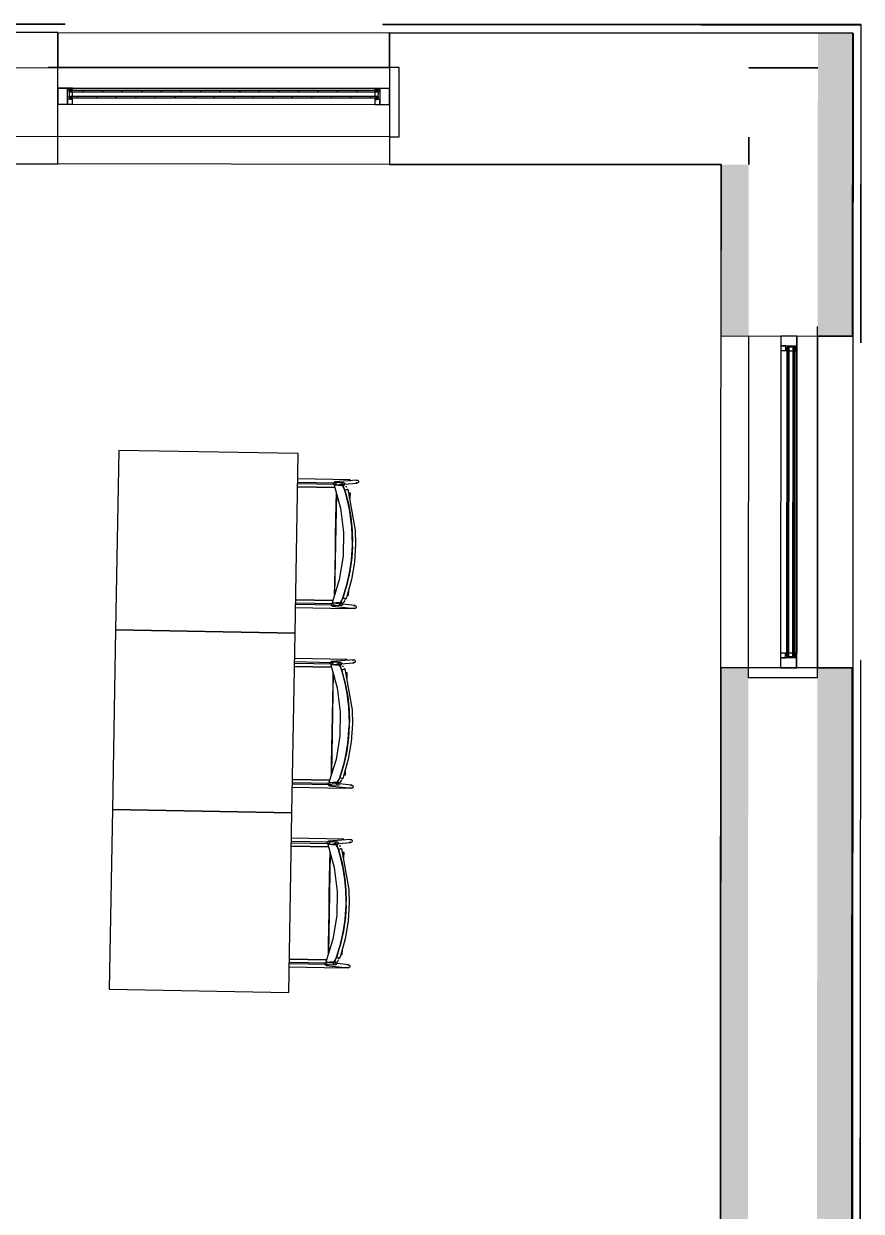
# Model space of a CAD drawing. Header units: metres. Extents: x 2.3 to 42.8, y 0.9 to 31.9.
# Drawn here: x 41.355 to 42.549, y 11.928 to 13.619 of the extents above; entities that cross this region are included whole.
import ezdxf

# ---------------------------------------------------------------- set-up
doc = ezdxf.new("R2010")
doc.units = ezdxf.units.M
for name, color, linetype in [('ARREDI', 9, 'Continuous'), ('INFISSI_VETRATE', 4, 'Continuous'), ('PARETI_STRUTTURE', 7, 'Continuous'), ('PILASTRI_SETTI', 8, 'Continuous')]:
    doc.layers.add(name, color=color, linetype=linetype)

msp = doc.modelspace()

# ---------------------------------------------------------------- linework, layer by layer
at = {"layer": 'ARREDI'}
for points in [[(40.9615, 13.6191), (41.4143, 13.6187), (41.4143, 13.6191), (40.9615, 13.6195)], [(41.8671, 13.6184), (42.3199, 13.6181), (42.3199, 13.6184), (41.8671, 13.6188)], [(42.3199, 13.6181), (42.5483, 13.6179), (42.5483, 13.6183), (42.3199, 13.6184)], [(42.5483, 13.6179), (42.548, 13.1651), (42.5483, 13.1651), (42.5487, 13.6179)], [(41.4179, 13.5049), (41.4179, 13.5264), (41.425, 13.5264), (41.425, 13.5278), (41.404, 13.5278), (41.404, 13.505)], [(41.425, 13.5225), (41.4199, 13.5225), (41.4199, 13.5162), (41.425, 13.5161)], [(41.4207, 13.5264), (41.4207, 13.5248), (41.4247, 13.5248), (41.4247, 13.5264)], [(41.8626, 13.5046), (41.8765, 13.5046), (41.8765, 13.5274), (41.8555, 13.5275), (41.8555, 13.5261), (41.8626, 13.5261)], [(41.8555, 13.5221), (41.8555, 13.5158), (41.8606, 13.5158), (41.8607, 13.5221)], [(41.8598, 13.5261), (41.8558, 13.5261), (41.8558, 13.5245), (41.8598, 13.5245)], [(41.4179, 13.5049), (41.4247, 13.5049), (41.4247, 13.5118), (41.4179, 13.5118)], [(41.4247, 13.5138), (41.4214, 13.5138), (41.4214, 13.5118), (41.4247, 13.5118)], [(41.8558, 13.5135), (41.8558, 13.5115), (41.8591, 13.5115), (41.8591, 13.5135)], [(41.8626, 13.5046), (41.8626, 13.5115), (41.8558, 13.5115), (41.8558, 13.5046)], [(42.4342, 13.1607), (42.4557, 13.1607), (42.4556, 13.1536), (42.457, 13.1536), (42.457, 13.1746), (42.4342, 13.1746)], [(42.4342, 13.1607), (42.4342, 13.1539), (42.4411, 13.1539), (42.4411, 13.1607)], [(42.443, 13.1539), (42.443, 13.1572), (42.4411, 13.1572), (42.4411, 13.1539)], [(42.4517, 13.1536), (42.4517, 13.1588), (42.4454, 13.1588), (42.4454, 13.1536)], [(42.4557, 13.1579), (42.454, 13.1579), (42.454, 13.1539), (42.4557, 13.1539)], [(41.4862, 12.7559), (41.7421, 12.7514), (41.7466, 13.0073), (41.4907, 13.0118)], [(41.4817, 12.5001), (41.7376, 12.4956), (41.7421, 12.7514), (41.4862, 12.7559)], [(42.4338, 12.716), (42.4338, 12.7021), (42.4567, 12.7021), (42.4567, 12.7231), (42.4553, 12.7231), (42.4553, 12.716)], [(42.4338, 12.716), (42.4407, 12.716), (42.4407, 12.7228), (42.4338, 12.7228)], [(42.4427, 12.7228), (42.4407, 12.7228), (42.4407, 12.7195), (42.4427, 12.7195)], [(42.4513, 12.7231), (42.445, 12.7231), (42.445, 12.718), (42.4513, 12.718)], [(42.4553, 12.7188), (42.4553, 12.7228), (42.4537, 12.7228), (42.4537, 12.7188)], [(42.5476, 12.7123), (42.5473, 12.2595), (42.5477, 12.2595), (42.548, 12.7123)], [(41.4772, 12.2442), (41.7331, 12.2397), (41.7376, 12.4956), (41.4817, 12.5001)], [(42.5473, 12.2595), (42.5469, 11.8067), (42.5473, 11.8067), (42.5477, 12.2595)]]:
    msp.add_lwpolyline(points, close=True, dxfattribs=at)
for points in [[(41.7458, 12.9604), (41.7984, 12.9595)], [(41.8094, 12.9612), (41.8035, 12.9618), (41.7976, 12.9624), (41.8067, 12.9294), (41.8109, 12.8954), (41.8103, 12.8611), (41.8049, 12.8272), (41.7947, 12.7946), (41.8006, 12.795), (41.8065, 12.7954), (41.8072, 12.7959), (41.8082, 12.7973), (41.8092, 12.7993), (41.8101, 12.8016)], [(41.7978, 12.9629), (41.7972, 12.9633), (41.7968, 12.964), (41.7967, 12.9647), (41.7968, 12.9655), (41.7971, 12.9661)], [(41.7971, 12.9661), (41.7977, 12.9666), (41.7984, 12.9669), (41.7986, 12.9669), (41.7991, 12.9669), (41.7998, 12.9667), (41.8004, 12.9662), (41.8008, 12.9655), (41.801, 12.9648)], [(41.7976, 12.9624), (41.8005, 12.9634), (41.7976, 12.9624)], [(41.8057, 12.9633), (41.8071, 12.9631), (41.813, 12.9625)], [(41.812, 12.9618), (41.8114, 12.9615), (41.8108, 12.9614), (41.8106, 12.9615), (41.8099, 12.9617), (41.8099, 12.9617), (41.8094, 12.9622), (41.809, 12.9628), (41.8089, 12.9635), (41.809, 12.9643), (41.8093, 12.9649)], [(41.8093, 12.9649), (41.8099, 12.9654), (41.8106, 12.9657), (41.8112, 12.9658), (41.8113, 12.9657), (41.8119, 12.9655), (41.812, 12.9655), (41.8126, 12.965), (41.8129, 12.9644), (41.8131, 12.9637)], [(41.8128, 12.9548), (41.812, 12.9571), (41.811, 12.9592), (41.8101, 12.9606), (41.8094, 12.9612)], [(41.8094, 12.9612), (41.8101, 12.9607), (41.811, 12.9593), (41.8119, 12.9572), (41.8128, 12.9548)], [(41.8152, 12.9594), (41.8146, 12.9606)], [(41.8146, 12.9605), (41.8152, 12.9594)], [(41.8205, 12.9688), (41.8205, 12.9693), (41.8205, 12.9696), (41.8205, 12.9697), (41.8205, 12.9697)], [(41.8205, 12.9681), (41.8205, 12.9688)], [(41.8285, 12.9685), (41.8291, 12.969), (41.8298, 12.9693), (41.83, 12.9694), (41.8305, 12.9693), (41.8312, 12.9691), (41.8318, 12.9686), (41.8322, 12.968), (41.8323, 12.9672), (41.8322, 12.9665), (41.8319, 12.9658)], [(41.8319, 12.9658), (41.8313, 12.9653), (41.8306, 12.9651), (41.8304, 12.965), (41.8299, 12.9651), (41.8292, 12.9653), (41.8286, 12.9658)], [(41.7984, 12.8064), (41.7986, 12.8208), (41.799, 12.8438), (41.7994, 12.8668), (41.7998, 12.89), (41.8002, 12.9131), (41.8006, 12.9361), (41.8009, 12.9504)], [(41.8009, 12.9504), (41.7984, 12.8065)], [(41.8128, 12.9548), (41.8179, 12.936), (41.8215, 12.9169), (41.8235, 12.8978)], [(41.8235, 12.8977), (41.8215, 12.9168), (41.818, 12.9359), (41.8129, 12.9547)], [(41.8131, 12.9551), (41.8133, 12.9552), (41.8138, 12.9553), (41.8144, 12.9555)], [(41.8144, 12.9555), (41.8151, 12.9558), (41.8158, 12.956), (41.8164, 12.9562), (41.8169, 12.9564), (41.8172, 12.9565), (41.8172, 12.9565), (41.8172, 12.9565), (41.817, 12.9564)], [(41.8208, 12.9509), (41.8205, 12.9509), (41.82, 12.9509), (41.8194, 12.9509), (41.8186, 12.9509)], [(41.8208, 12.9509), (41.8208, 12.9509)], [(41.8239, 12.8808), (41.8235, 12.8971)], [(41.8235, 12.8971), (41.8239, 12.8808)], [(41.8238, 12.8752), (41.8228, 12.8585), (41.8201, 12.8392), (41.8159, 12.8202), (41.8101, 12.8016)], [(41.8102, 12.8017), (41.8159, 12.8203), (41.8202, 12.8393), (41.8228, 12.8585), (41.8238, 12.8752)], [(41.8161, 12.8053), (41.8168, 12.8053), (41.8175, 12.8053), (41.818, 12.8053), (41.8182, 12.8053)], [(41.7956, 12.7974), (41.743, 12.7983)], [(41.794, 12.7908), (41.7937, 12.7915), (41.7936, 12.7923), (41.7938, 12.793), (41.7942, 12.7936), (41.7948, 12.7941), (41.7955, 12.7943)], [(41.7977, 12.7913), (41.7973, 12.7907), (41.7967, 12.7902), (41.796, 12.79), (41.7955, 12.79), (41.7955, 12.79), (41.7953, 12.79), (41.7946, 12.7903), (41.794, 12.7908)], [(41.7968, 12.7937), (41.7947, 12.7946)], [(41.8009, 12.7933), (41.8, 12.7932)], [(41.8084, 12.7938), (41.8042, 12.7935), (41.8025, 12.7934)], [(41.8063, 12.7916), (41.806, 12.7922), (41.8059, 12.793), (41.806, 12.7937), (41.8064, 12.7944), (41.807, 12.7948), (41.807, 12.7948), (41.8077, 12.795), (41.8078, 12.795), (41.8084, 12.795), (41.8091, 12.7947), (41.8096, 12.7942)], [(41.806, 12.7935), (41.806, 12.7935)], [(41.81, 12.7935), (41.8101, 12.7927), (41.8099, 12.792), (41.8095, 12.7914), (41.8089, 12.7909), (41.8089, 12.7909), (41.8082, 12.7907), (41.8081, 12.7907), (41.8075, 12.7908), (41.8068, 12.7911), (41.8063, 12.7916)], [(41.8101, 12.8016), (41.8092, 12.7992), (41.8081, 12.7972), (41.8072, 12.7958), (41.8065, 12.7953)], [(41.8117, 12.8008), (41.8111, 12.801), (41.8106, 12.8012), (41.8104, 12.8013)], [(41.8117, 12.7958), (41.8108, 12.7944)], [(41.8108, 12.7944), (41.8117, 12.7957)], [(41.8144, 12.7998), (41.8141, 12.7999), (41.8137, 12.8001), (41.813, 12.8003), (41.8124, 12.8006), (41.8117, 12.8008)], [(41.8122, 12.7966), (41.8127, 12.7978)], [(41.8128, 12.7979), (41.8123, 12.7968)], [(41.8137, 12.8001), (41.8133, 12.7991)], [(41.8133, 12.7991), (41.8137, 12.8001)], [(41.8288, 12.7899), (41.8291, 12.7892), (41.8292, 12.7885), (41.829, 12.7878), (41.8286, 12.7871), (41.828, 12.7867), (41.8273, 12.7865), (41.8268, 12.7865), (41.8268, 12.7865), (41.8266, 12.7865), (41.8259, 12.7868), (41.8253, 12.7873)], [(41.8255, 12.7901), (41.8261, 12.7905), (41.8268, 12.7908), (41.8273, 12.7908), (41.8275, 12.7907), (41.8282, 12.7904), (41.8288, 12.7899)], [(41.8173, 12.7873), (41.8173, 12.788)], [(41.8173, 12.7865), (41.8173, 12.7865), (41.8173, 12.7865), (41.8173, 12.7868), (41.8173, 12.7873)], [(41.7413, 12.7045), (41.7939, 12.7036)], [(41.8049, 12.7053), (41.799, 12.7059), (41.7931, 12.7065), (41.8022, 12.6735), (41.8064, 12.6395), (41.8058, 12.6052), (41.8004, 12.5714), (41.7902, 12.5387), (41.7961, 12.5391), (41.802, 12.5395), (41.8027, 12.54), (41.8036, 12.5414), (41.8047, 12.5434), (41.8056, 12.5457)], [(41.7933, 12.707), (41.7927, 12.7074), (41.7923, 12.7081), (41.7922, 12.7088), (41.7923, 12.7096), (41.7926, 12.7102)], [(41.7926, 12.7102), (41.7932, 12.7107), (41.7939, 12.711), (41.7941, 12.711), (41.7946, 12.711), (41.7953, 12.7108), (41.7959, 12.7103), (41.7963, 12.7096), (41.7964, 12.7089)], [(41.7931, 12.7065), (41.796, 12.7075), (41.7931, 12.7065)], [(41.8012, 12.7074), (41.8026, 12.7072), (41.8085, 12.7066)], [(41.8075, 12.7059), (41.8068, 12.7056), (41.8063, 12.7056), (41.8061, 12.7056), (41.8054, 12.7058), (41.8054, 12.7058), (41.8048, 12.7063), (41.8045, 12.7069), (41.8043, 12.7077), (41.8045, 12.7084), (41.8048, 12.7091)], [(41.8048, 12.7091), (41.8054, 12.7096), (41.8061, 12.7098), (41.8067, 12.7099), (41.8068, 12.7098), (41.8074, 12.7096), (41.8075, 12.7096), (41.8081, 12.7091), (41.8084, 12.7085), (41.8086, 12.7078)], [(41.8083, 12.6989), (41.8075, 12.7012), (41.8065, 12.7033), (41.8056, 12.7047), (41.8049, 12.7053)], [(41.8049, 12.7053), (41.8056, 12.7048), (41.8065, 12.7034), (41.8074, 12.7013), (41.8083, 12.6989)], [(41.8107, 12.7035), (41.8101, 12.7047)], [(41.8101, 12.7046), (41.8107, 12.7035)], [(41.816, 12.7129), (41.816, 12.7134), (41.816, 12.7137), (41.816, 12.7138), (41.816, 12.7138)], [(41.816, 12.7123), (41.816, 12.7129)], [(41.824, 12.7127), (41.8246, 12.7131), (41.8253, 12.7134), (41.8255, 12.7135), (41.826, 12.7134), (41.8267, 12.7132), (41.8273, 12.7127), (41.8277, 12.7121), (41.8278, 12.7113), (41.8277, 12.7106), (41.8274, 12.7099)], [(41.8274, 12.7099), (41.8268, 12.7095), (41.8261, 12.7092), (41.8259, 12.7091), (41.8254, 12.7092), (41.8247, 12.7094), (41.8241, 12.7099)], [(41.7964, 12.6945), (41.7939, 12.5506)], [(41.7945, 12.5884), (41.7949, 12.611), (41.7953, 12.6341), (41.7957, 12.6572), (41.7961, 12.6802), (41.7964, 12.6945)], [(41.8083, 12.6989), (41.8134, 12.6801), (41.817, 12.661), (41.819, 12.6419)], [(41.819, 12.6418), (41.817, 12.6609), (41.8135, 12.68), (41.8084, 12.6988)], [(41.8086, 12.6992), (41.8088, 12.6993), (41.8093, 12.6995), (41.8099, 12.6997)], [(41.8099, 12.6996), (41.8106, 12.6999), (41.8113, 12.7001), (41.8119, 12.7003), (41.8124, 12.7005), (41.8127, 12.7006), (41.8127, 12.7006), (41.8127, 12.7006), (41.8125, 12.7005)], [(41.8163, 12.695), (41.816, 12.695), (41.8155, 12.695), (41.8149, 12.695), (41.8141, 12.695)], [(41.8163, 12.695), (41.8163, 12.695)], [(41.8194, 12.6249), (41.819, 12.6412)], [(41.819, 12.6412), (41.8194, 12.6249)], [(41.8193, 12.6193), (41.8183, 12.6026), (41.8156, 12.5833), (41.8114, 12.5643), (41.8056, 12.5457)], [(41.8057, 12.5458), (41.8114, 12.5644), (41.8156, 12.5834), (41.8183, 12.6027), (41.8193, 12.6193)], [(41.7939, 12.5506), (41.7941, 12.5649), (41.7945, 12.5879)], [(41.791, 12.5415), (41.7385, 12.5425)], [(41.7895, 12.5349), (41.7892, 12.5356), (41.7891, 12.5364), (41.7893, 12.5371), (41.7897, 12.5377), (41.7903, 12.5382), (41.791, 12.5384)], [(41.7932, 12.5354), (41.7928, 12.5348), (41.7922, 12.5343), (41.7915, 12.5341), (41.791, 12.5341), (41.791, 12.5341), (41.7908, 12.5341), (41.7901, 12.5344), (41.7895, 12.535)], [(41.7923, 12.5378), (41.7902, 12.5387)], [(41.7964, 12.5374), (41.7955, 12.5373)], [(41.8039, 12.5379), (41.7996, 12.5376), (41.798, 12.5375)], [(41.8018, 12.5357), (41.8014, 12.5364), (41.8013, 12.5371), (41.8015, 12.5378), (41.8019, 12.5385), (41.8025, 12.5389), (41.8025, 12.5389), (41.8032, 12.5391), (41.8033, 12.5391), (41.8039, 12.5391), (41.8046, 12.5388), (41.8051, 12.5383)], [(41.8015, 12.5376), (41.8015, 12.5376)], [(41.8055, 12.5376), (41.8056, 12.5369), (41.8054, 12.5361), (41.805, 12.5355), (41.8044, 12.535), (41.8044, 12.535), (41.8037, 12.5348), (41.8036, 12.5348), (41.803, 12.5349), (41.8023, 12.5352), (41.8018, 12.5357)], [(41.8056, 12.5457), (41.8047, 12.5433), (41.8036, 12.5413), (41.8027, 12.54), (41.802, 12.5395)], [(41.8072, 12.5449), (41.8066, 12.5451), (41.8061, 12.5453), (41.8059, 12.5454)], [(41.8062, 12.5385), (41.8072, 12.5399)], [(41.8072, 12.5399), (41.8063, 12.5386)], [(41.8099, 12.5439), (41.8096, 12.544), (41.8092, 12.5442), (41.8085, 12.5444), (41.8078, 12.5447), (41.8072, 12.5449)], [(41.8083, 12.542), (41.8077, 12.5409)], [(41.8077, 12.5407), (41.8082, 12.5419)], [(41.8092, 12.5442), (41.8088, 12.5432)], [(41.8088, 12.5432), (41.8092, 12.5442)], [(41.8116, 12.5494), (41.8123, 12.5494), (41.813, 12.5494), (41.8135, 12.5494), (41.8137, 12.5494)], [(41.821, 12.5342), (41.8216, 12.5346), (41.8223, 12.5349), (41.8228, 12.5349), (41.823, 12.5348), (41.8237, 12.5345), (41.8243, 12.534)], [(41.8128, 12.5314), (41.8128, 12.5321)], [(41.8128, 12.5306), (41.8128, 12.5306), (41.8128, 12.5306), (41.8128, 12.5309), (41.8128, 12.5314)], [(41.8243, 12.534), (41.8246, 12.5334), (41.8247, 12.5326), (41.8245, 12.5319), (41.8241, 12.5312), (41.8235, 12.5308), (41.8228, 12.5306), (41.8223, 12.5306), (41.8223, 12.5306), (41.8221, 12.5306), (41.8214, 12.5309), (41.8208, 12.5314)], [(41.8004, 12.4494), (41.7945, 12.45), (41.7886, 12.4506), (41.7977, 12.4176), (41.8019, 12.3836), (41.8013, 12.3493), (41.7959, 12.3155), (41.7857, 12.2828), (41.7916, 12.2832), (41.7975, 12.2836), (41.7982, 12.2841), (41.7991, 12.2855), (41.8002, 12.2875), (41.8011, 12.2898)], [(41.7888, 12.4511), (41.7882, 12.4516), (41.7878, 12.4522), (41.7877, 12.4529), (41.7878, 12.4537), (41.7881, 12.4543)], [(41.7881, 12.4543), (41.7887, 12.4548), (41.7894, 12.4551), (41.7896, 12.4551), (41.7901, 12.4551), (41.7908, 12.4549), (41.7914, 12.4544), (41.7918, 12.4538), (41.7919, 12.453)], [(41.7886, 12.4506), (41.7914, 12.4516), (41.7886, 12.4506)], [(41.7967, 12.4515), (41.7981, 12.4513), (41.804, 12.4507)], [(41.803, 12.45), (41.8023, 12.4497), (41.8018, 12.4497), (41.8016, 12.4497), (41.8009, 12.4499), (41.8009, 12.4499), (41.8003, 12.4504), (41.8, 12.451), (41.7998, 12.4518), (41.8, 12.4525), (41.8003, 12.4532)], [(41.8003, 12.4532), (41.8009, 12.4537), (41.8016, 12.4539), (41.8022, 12.454), (41.8023, 12.454), (41.8029, 12.4538), (41.803, 12.4537), (41.8036, 12.4533), (41.8039, 12.4526), (41.8041, 12.4519)], [(41.8115, 12.457), (41.8115, 12.4576), (41.8115, 12.4578), (41.8115, 12.4579), (41.8115, 12.4579)], [(41.8115, 12.4564), (41.8115, 12.457)], [(41.8195, 12.4568), (41.8201, 12.4573), (41.8208, 12.4575), (41.821, 12.4576), (41.8215, 12.4575), (41.8222, 12.4573), (41.8228, 12.4568), (41.8232, 12.4562), (41.8233, 12.4554), (41.8232, 12.4547), (41.8229, 12.454)], [(41.8229, 12.4541), (41.8223, 12.4536), (41.8216, 12.4533), (41.8214, 12.4532), (41.8209, 12.4533), (41.8202, 12.4535), (41.8196, 12.454)], [(41.7368, 12.4486), (41.7894, 12.4477)], [(41.7919, 12.4386), (41.7894, 12.2947)], [(41.79, 12.332), (41.7904, 12.3551), (41.7908, 12.3782), (41.7912, 12.4013), (41.7916, 12.4243), (41.7919, 12.4386)], [(41.8038, 12.443), (41.803, 12.4453), (41.802, 12.4474), (41.8011, 12.4488), (41.8004, 12.4494)], [(41.8004, 12.4494), (41.8011, 12.4489), (41.802, 12.4475), (41.8029, 12.4454), (41.8038, 12.443)], [(41.8038, 12.443), (41.8089, 12.4242), (41.8125, 12.4051), (41.8145, 12.386)], [(41.8145, 12.3859), (41.8125, 12.405), (41.8089, 12.4241), (41.8039, 12.4429)], [(41.8041, 12.4433), (41.8043, 12.4434), (41.8048, 12.4436), (41.8054, 12.4438)], [(41.8054, 12.4438), (41.8061, 12.444), (41.8068, 12.4442), (41.8074, 12.4444), (41.8079, 12.4446), (41.8082, 12.4447), (41.8082, 12.4447), (41.8082, 12.4447), (41.808, 12.4446)], [(41.8056, 12.4488), (41.8061, 12.4476)], [(41.8062, 12.4476), (41.8056, 12.4488)], [(41.8118, 12.4391), (41.8115, 12.4391), (41.811, 12.4391), (41.8104, 12.4391), (41.8096, 12.4391)], [(41.8118, 12.4391), (41.8118, 12.4391)], [(41.8145, 12.3854), (41.8149, 12.369)], [(41.8149, 12.369), (41.8145, 12.3853)], [(41.8148, 12.3634), (41.8138, 12.3467), (41.8111, 12.3274), (41.8069, 12.3084), (41.8011, 12.2898)], [(41.8012, 12.2899), (41.8069, 12.3085), (41.8111, 12.3275), (41.8138, 12.3468), (41.8148, 12.3634)], [(41.7894, 12.2947), (41.7896, 12.309), (41.79, 12.3312)], [(41.7865, 12.2856), (41.7339, 12.2866)], [(41.785, 12.2791), (41.7847, 12.2797), (41.7846, 12.2805), (41.7848, 12.2812), (41.7852, 12.2818), (41.7858, 12.2823), (41.7865, 12.2825)], [(41.7878, 12.2819), (41.7857, 12.2828)], [(41.7919, 12.2815), (41.791, 12.2814)], [(41.7994, 12.282), (41.7951, 12.2817), (41.7935, 12.2816)], [(41.7973, 12.2798), (41.7969, 12.2805), (41.7968, 12.2812), (41.797, 12.282), (41.7974, 12.2826), (41.798, 12.283), (41.798, 12.283), (41.7987, 12.2832), (41.7988, 12.2833), (41.7994, 12.2832), (41.8001, 12.2829), (41.8006, 12.2824)], [(41.797, 12.2817), (41.797, 12.2817)], [(41.801, 12.2817), (41.8011, 12.281), (41.8009, 12.2802), (41.8005, 12.2796), (41.7999, 12.2792), (41.7999, 12.2791), (41.7992, 12.2789), (41.7991, 12.2789), (41.7985, 12.279), (41.7978, 12.2793), (41.7973, 12.2798)], [(41.8011, 12.2898), (41.8001, 12.2874), (41.7991, 12.2854), (41.7982, 12.2841), (41.7975, 12.2836)], [(41.8026, 12.289), (41.802, 12.2893), (41.8016, 12.2894), (41.8014, 12.2895)], [(41.8017, 12.2826), (41.8027, 12.284)], [(41.8027, 12.284), (41.8018, 12.2827)], [(41.8054, 12.288), (41.8051, 12.2881), (41.8047, 12.2883), (41.804, 12.2885), (41.8033, 12.2888), (41.8026, 12.289)], [(41.8031, 12.2849), (41.8037, 12.286)], [(41.8038, 12.2861), (41.8032, 12.2851)], [(41.8047, 12.2883), (41.8043, 12.2873)], [(41.8043, 12.2873), (41.8047, 12.2883)], [(41.8071, 12.2935), (41.8078, 12.2935), (41.8084, 12.2935), (41.8089, 12.2935), (41.8092, 12.2935)], [(41.7887, 12.2795), (41.7883, 12.2789), (41.7877, 12.2784), (41.787, 12.2782), (41.7865, 12.2782), (41.7865, 12.2782), (41.7863, 12.2782), (41.7856, 12.2786), (41.785, 12.2791)], [(41.8083, 12.2755), (41.8083, 12.2762)], [(41.8083, 12.2747), (41.8083, 12.2747), (41.8083, 12.2747), (41.8083, 12.275), (41.8083, 12.2755)], [(41.8198, 12.2781), (41.8201, 12.2775), (41.8202, 12.2767), (41.82, 12.276), (41.8196, 12.2753), (41.819, 12.2749), (41.8183, 12.2747), (41.8178, 12.2747), (41.8178, 12.2747), (41.8176, 12.2747), (41.8169, 12.275), (41.8163, 12.2755)], [(41.8165, 12.2783), (41.8171, 12.2788), (41.8178, 12.279), (41.8183, 12.279), (41.8185, 12.2789), (41.8192, 12.2786), (41.8198, 12.2781)]]:
    msp.add_lwpolyline(points, dxfattribs=at)
at = {"layer": 'INFISSI_VETRATE'}
for points in [[(41.4306, 13.5138), (41.433, 13.5161)], [(41.4393, 13.5224), (41.4416, 13.5248)], [(41.4585, 13.5138), (41.4608, 13.5161)], [(41.4671, 13.5224), (41.4695, 13.5248)], [(41.4863, 13.5137), (41.4886, 13.5161)], [(41.4949, 13.5224), (41.4973, 13.5248)], [(41.5141, 13.5137), (41.5165, 13.5161)], [(41.5227, 13.5224), (41.5251, 13.5247)], [(41.5419, 13.5137), (41.5443, 13.5161)], [(41.5506, 13.5224), (41.5529, 13.5247)], [(41.5697, 13.5137), (41.5721, 13.516)], [(41.5784, 13.5223), (41.5808, 13.5247)], [(41.5976, 13.5137), (41.5999, 13.516)], [(41.6062, 13.5223), (41.6086, 13.5247)], [(41.6254, 13.5136), (41.6277, 13.516)], [(41.634, 13.5223), (41.6364, 13.5247)], [(41.6532, 13.5136), (41.6556, 13.516)], [(41.6619, 13.5223), (41.6642, 13.5246)], [(41.681, 13.5136), (41.6834, 13.516)], [(41.6897, 13.5223), (41.692, 13.5246)], [(41.7088, 13.5136), (41.7112, 13.5159)], [(41.7175, 13.5222), (41.7199, 13.5246)], [(41.7367, 13.5136), (41.739, 13.5159)], [(41.7453, 13.5222), (41.7477, 13.5246)], [(41.7645, 13.5135), (41.7668, 13.5159)], [(41.7731, 13.5222), (41.7755, 13.5246)], [(41.7923, 13.5135), (41.7947, 13.5159)], [(41.801, 13.5222), (41.8033, 13.5245)], [(41.8201, 13.5135), (41.8225, 13.5159)], [(41.8288, 13.5222), (41.8311, 13.5245)], [(41.8479, 13.5135), (41.8503, 13.5158)], [(41.8566, 13.5221), (41.859, 13.5245)], [(42.4517, 13.1427), (42.454, 13.1451)], [(42.443, 13.1341), (42.4454, 13.1364)], [(42.4516, 13.1149), (42.454, 13.1172)], [(42.443, 13.1062), (42.4453, 13.1086)], [(42.443, 13.0784), (42.4453, 13.0807)], [(42.4516, 13.087), (42.454, 13.0894)], [(42.4516, 13.0592), (42.454, 13.0615)], [(42.4429, 13.0505), (42.4453, 13.0529)], [(42.4429, 13.0226), (42.4453, 13.025)], [(42.4516, 13.0313), (42.4539, 13.0337)], [(42.4429, 12.9948), (42.4453, 12.9971)], [(42.4516, 13.0034), (42.4539, 13.0058)], [(42.4515, 12.9756), (42.4539, 12.9779)], [(42.4429, 12.9669), (42.4452, 12.9693)], [(42.4428, 12.939), (42.4452, 12.9414)], [(42.4515, 12.9477), (42.4539, 12.9501)], [(42.4428, 12.9112), (42.4452, 12.9135)], [(42.4515, 12.9198), (42.4539, 12.9222)], [(42.4515, 12.892), (42.4538, 12.8943)], [(42.4428, 12.8833), (42.4452, 12.8857)], [(42.4428, 12.8555), (42.4451, 12.8578)], [(42.4515, 12.8641), (42.4538, 12.8665)], [(42.4428, 12.8276), (42.4451, 12.83)], [(42.4514, 12.8363), (42.4538, 12.8386)], [(42.4514, 12.8084), (42.4538, 12.8108)], [(42.4427, 12.7997), (42.4451, 12.8021)], [(42.4427, 12.7719), (42.4451, 12.7742)], [(42.4514, 12.7805), (42.4538, 12.7829)], [(42.4514, 12.7527), (42.4537, 12.755)], [(42.4427, 12.744), (42.4451, 12.7464)], [(42.4513, 12.7248), (42.4537, 12.7272)], [(42.4445, 12.718), (42.445, 12.7185)]]:
    msp.add_lwpolyline(points, dxfattribs=at)
at = {"layer": 'PARETI_STRUTTURE'}
for points in [[(37.3493, 13.61), (37.5919, 13.6098), (38.2494, 13.6093), (39.5929, 13.6083), (40.0654, 13.6079), (40.4985, 13.6076), (40.971, 13.6073), (41.4041, 13.6069), (41.8766, 13.6066), (42.5373, 13.6061)], [(41.4041, 13.6069), (40.971, 13.6072), (40.9709, 13.5576)], [(41.404, 13.5565), (41.4041, 13.6069)], [(42.4869, 13.6061), (41.8766, 13.6066), (41.8765, 13.557)], [(41.8765, 13.5562), (41.8766, 13.6066), (41.8765, 13.557)], [(42.4865, 13.1746), (42.5369, 13.1745), (42.4865, 13.1746), (42.5361, 13.1745), (42.5365, 13.6061), (42.4869, 13.6061)], [(42.5373, 13.6061), (42.5372, 13.5557), (42.5369, 13.1745), (42.5366, 12.7021), (42.535, 10.594), (42.5344, 9.8506), (42.5334, 8.4584)], [(41.8765, 13.5562), (34.5943, 13.5616)], [(41.6403, 13.5571), (41.3903, 13.5573)], [(41.404, 13.4589), (41.404, 13.5573)], [(41.8903, 13.557), (41.6403, 13.5571)], [(41.8765, 13.557), (41.8765, 13.5274)], [(42.4868, 13.5565), (42.3884, 13.5566)], [(42.3884, 13.5566), (42.4868, 13.5565)], [(41.404, 13.5278), (41.425, 13.5278), (41.8555, 13.5275)], [(41.8555, 13.5274), (41.425, 13.5278)], [(41.8765, 13.5274), (41.8555, 13.5274)], [(41.404, 13.5049), (41.4247, 13.5049)], [(41.4247, 13.5049), (41.8558, 13.5046)], [(41.425, 13.5049), (41.8555, 13.5046)], [(41.8558, 13.5046), (41.8765, 13.5046)], [(41.8765, 13.5046), (41.8765, 13.4585)], [(41.8765, 13.4584), (39.5928, 13.4604)], [(40.9709, 13.4592), (40.9708, 13.4198), (41.4039, 13.4195), (41.404, 13.4589)], [(41.8765, 13.4585), (41.8764, 13.4192), (42.3489, 13.4188)], [(42.3883, 13.4581), (42.3883, 13.4188)], [(42.3883, 13.4188), (42.3883, 13.4581)], [(40.2548, 10.8718), (42.347, 10.8703), (42.3489, 13.4188), (40.2548, 13.4204)], [(42.3489, 13.4188), (42.3487, 13.1747), (42.3881, 13.1746)], [(42.4864, 12.9383), (42.4865, 13.1884)], [(42.3881, 13.1747), (42.3877, 12.7022), (42.3484, 12.7022)], [(42.3881, 13.1747), (42.4865, 13.1746)], [(42.4342, 13.1746), (42.4342, 13.1539)], [(42.4865, 13.1746), (42.4862, 12.7021), (42.4567, 12.7021)], [(42.457, 13.1746), (42.457, 13.1536), (42.4567, 12.7231)], [(42.4342, 13.1539), (42.4338, 12.7228)], [(42.4342, 13.1537), (42.4338, 12.7231)], [(42.4567, 12.7231), (42.457, 13.1536)], [(41.7458, 12.9599), (41.7986, 12.9589)], [(41.7459, 12.9667), (41.7987, 12.9657)], [(41.8, 12.9632), (41.7459, 12.9642)], [(41.8205, 12.9697), (41.746, 12.971)], [(41.83, 12.9693), (41.7986, 12.9669)], [(41.7986, 12.9669), (41.7994, 12.9667), (41.7996, 12.9667), (41.7997, 12.9667), (41.7998, 12.9667), (41.8, 12.9667), (41.8001, 12.9667), (41.8002, 12.9667), (41.8004, 12.9666), (41.8005, 12.9666), (41.8006, 12.9666), (41.8008, 12.9666), (41.8009, 12.9666), (41.801, 12.9666), (41.8011, 12.9666), (41.8013, 12.9666), (41.8014, 12.9666), (41.8015, 12.9665), (41.8017, 12.9665), (41.8018, 12.9665), (41.8019, 12.9665), (41.8021, 12.9665), (41.8022, 12.9665), (41.8023, 12.9665), (41.8025, 12.9665), (41.8026, 12.9665), (41.8027, 12.9664), (41.8028, 12.9664), (41.803, 12.9664), (41.8031, 12.9664), (41.8032, 12.9664), (41.8034, 12.9664), (41.8035, 12.9664), (41.8036, 12.9664), (41.8038, 12.9664), (41.8039, 12.9663), (41.804, 12.9663), (41.8041, 12.9663), (41.8043, 12.9663), (41.8044, 12.9663), (41.8045, 12.9663), (41.8047, 12.9663), (41.8048, 12.9663), (41.8049, 12.9663), (41.8051, 12.9663), (41.8052, 12.9663), (41.8053, 12.9662), (41.8055, 12.9662), (41.8056, 12.9662), (41.8057, 12.9662), (41.8059, 12.9662), (41.806, 12.9662), (41.8061, 12.9662), (41.8062, 12.9662), (41.8064, 12.9662), (41.8065, 12.9661), (41.8066, 12.9661), (41.8068, 12.9661), (41.8069, 12.9661), (41.807, 12.9661), (41.8072, 12.9661), (41.8073, 12.9661), (41.8074, 12.9661), (41.8075, 12.9661), (41.8077, 12.966), (41.8078, 12.966), (41.8079, 12.966), (41.8081, 12.966), (41.8082, 12.966), (41.8083, 12.966), (41.8085, 12.966), (41.8086, 12.966), (41.8087, 12.966), (41.8089, 12.9659), (41.809, 12.9659), (41.8091, 12.9659), (41.8092, 12.9659), (41.8094, 12.9659), (41.8095, 12.9659), (41.8096, 12.9659), (41.8098, 12.9659), (41.8099, 12.9659), (41.81, 12.9658), (41.8102, 12.9658), (41.8103, 12.9658), (41.8104, 12.9658), (41.8106, 12.9658), (41.8107, 12.9658), (41.8108, 12.9658), (41.811, 12.9658), (41.8111, 12.9658), (41.8112, 12.9658)], [(41.7989, 12.9657), (41.8018, 12.9657)], [(41.799, 12.9626), (41.8304, 12.965)], [(41.8108, 12.9614), (41.7991, 12.9624)], [(41.809, 12.9631), (41.8071, 12.9631)], [(41.8239, 12.878), (41.8231, 12.903), (41.8197, 12.9279), (41.8139, 12.9523), (41.8131, 12.9551)], [(41.8172, 12.9565), (41.8278, 12.8981), (41.8282, 12.8779)], [(41.8207, 12.9432), (41.8208, 12.9509)], [(42.4862, 12.6883), (42.4864, 12.9383)], [(41.8104, 12.8013), (41.8173, 12.8254), (41.8218, 12.8501), (41.8238, 12.8751), (41.8239, 12.878)], [(41.8282, 12.8779), (41.8265, 12.8527), (41.8223, 12.8277), (41.8156, 12.8034), (41.8145, 12.7998)], [(41.8183, 12.8053), (41.8184, 12.8124)], [(41.7988, 12.7911), (41.7428, 12.7921)], [(41.7429, 12.7946), (41.7964, 12.7936)], [(41.7957, 12.798), (41.743, 12.7989)], [(41.7955, 12.79), (41.8268, 12.7865)], [(41.8273, 12.7908), (41.796, 12.7943)], [(41.7961, 12.7945), (41.7963, 12.7945), (41.7964, 12.7945), (41.7965, 12.7945), (41.7967, 12.7945), (41.7968, 12.7945), (41.7969, 12.7945), (41.7971, 12.7945), (41.7972, 12.7945), (41.7973, 12.7945), (41.7974, 12.7945), (41.7976, 12.7946), (41.7977, 12.7946), (41.7978, 12.7946), (41.798, 12.7946), (41.7981, 12.7946), (41.7982, 12.7946), (41.7984, 12.7946), (41.7985, 12.7946), (41.7986, 12.7946), (41.7988, 12.7946), (41.7989, 12.7946), (41.799, 12.7946), (41.7992, 12.7946), (41.7993, 12.7946), (41.7994, 12.7946), (41.7995, 12.7946), (41.7997, 12.7946), (41.7998, 12.7946), (41.7999, 12.7947), (41.8001, 12.7947), (41.8002, 12.7947), (41.8003, 12.7947), (41.8005, 12.7947), (41.8006, 12.7947), (41.8007, 12.7947), (41.8009, 12.7947), (41.801, 12.7947), (41.8011, 12.7947), (41.8012, 12.7947), (41.8014, 12.7947), (41.8015, 12.7947), (41.8016, 12.7947), (41.8018, 12.7947), (41.8019, 12.7948), (41.802, 12.7948), (41.8022, 12.7948), (41.8023, 12.7948), (41.8024, 12.7948), (41.8026, 12.7948), (41.8027, 12.7948), (41.8028, 12.7948), (41.803, 12.7948), (41.8031, 12.7948), (41.8032, 12.7948), (41.8033, 12.7948), (41.8035, 12.7948), (41.8036, 12.7948), (41.8037, 12.7948), (41.8039, 12.7948), (41.804, 12.7949), (41.8041, 12.7949), (41.8043, 12.7949), (41.8044, 12.7949), (41.8045, 12.7949), (41.8047, 12.7949), (41.8048, 12.7949), (41.8049, 12.7949), (41.805, 12.7949), (41.8052, 12.7949), (41.8053, 12.7949), (41.8054, 12.7949), (41.8056, 12.7949), (41.8057, 12.7949), (41.8058, 12.7949), (41.806, 12.7949), (41.8061, 12.795), (41.8062, 12.795), (41.8064, 12.795), (41.8065, 12.795), (41.8066, 12.795), (41.8067, 12.795), (41.8069, 12.795), (41.807, 12.795), (41.8071, 12.795), (41.8073, 12.795), (41.8074, 12.795), (41.8075, 12.795), (41.8077, 12.795), (41.8078, 12.795), (41.8078, 12.795)], [(41.8081, 12.7907), (41.7963, 12.7902)], [(41.8041, 12.7935), (41.806, 12.7935)], [(41.7428, 12.7878), (41.8173, 12.7865)], [(41.8271, 12.7864), (41.8257, 12.7864), (41.8241, 12.7864), (41.8209, 12.7864), (41.8173, 12.7865)], [(42.4338, 12.7228), (42.4338, 12.7021)], [(42.4566, 12.7021), (42.4567, 12.7231)], [(41.7413, 12.704), (41.7941, 12.703)], [(41.7414, 12.7108), (41.7942, 12.7098)], [(41.7955, 12.7073), (41.7414, 12.7083)], [(41.816, 12.7138), (41.7415, 12.7151)], [(41.8255, 12.7135), (41.7941, 12.711)], [(41.7941, 12.711), (41.7949, 12.7108), (41.7951, 12.7108), (41.7952, 12.7108), (41.7953, 12.7108), (41.7955, 12.7108), (41.7956, 12.7108), (41.7957, 12.7108), (41.7958, 12.7108), (41.796, 12.7107), (41.7961, 12.7107), (41.7962, 12.7107), (41.7964, 12.7107), (41.7965, 12.7107), (41.7966, 12.7107), (41.7968, 12.7107), (41.7969, 12.7107), (41.797, 12.7107), (41.7972, 12.7107), (41.7973, 12.7106), (41.7974, 12.7106), (41.7976, 12.7106), (41.7977, 12.7106), (41.7978, 12.7106), (41.7979, 12.7106), (41.7981, 12.7106), (41.7982, 12.7106), (41.7983, 12.7106), (41.7985, 12.7105), (41.7986, 12.7105), (41.7987, 12.7105), (41.7989, 12.7105), (41.799, 12.7105), (41.7991, 12.7105), (41.7993, 12.7105), (41.7994, 12.7105), (41.7995, 12.7105), (41.7996, 12.7104), (41.7998, 12.7104), (41.7999, 12.7104), (41.8, 12.7104), (41.8002, 12.7104), (41.8003, 12.7104), (41.8004, 12.7104), (41.8006, 12.7104), (41.8007, 12.7104), (41.8008, 12.7103), (41.8009, 12.7103), (41.8011, 12.7103), (41.8012, 12.7103), (41.8013, 12.7103), (41.8015, 12.7103), (41.8016, 12.7103), (41.8017, 12.7103), (41.8019, 12.7103), (41.802, 12.7103), (41.8021, 12.7102), (41.8023, 12.7102), (41.8024, 12.7102), (41.8025, 12.7102), (41.8027, 12.7102), (41.8028, 12.7102), (41.8029, 12.7102), (41.803, 12.7102), (41.8032, 12.7102), (41.8033, 12.7101), (41.8034, 12.7101), (41.8036, 12.7101), (41.8037, 12.7101), (41.8038, 12.7101), (41.804, 12.7101), (41.8041, 12.7101), (41.8042, 12.7101), (41.8043, 12.7101), (41.8045, 12.71), (41.8046, 12.71), (41.8047, 12.71), (41.8049, 12.71), (41.805, 12.71), (41.8051, 12.71), (41.8053, 12.71), (41.8054, 12.71), (41.8055, 12.71), (41.8057, 12.7099), (41.8058, 12.7099), (41.8059, 12.7099), (41.806, 12.7099), (41.8062, 12.7099), (41.8063, 12.7099), (41.8064, 12.7099), (41.8066, 12.7099), (41.8067, 12.7099)], [(41.7944, 12.7098), (41.7974, 12.7098)], [(41.7945, 12.7067), (41.8259, 12.7091)], [(41.8063, 12.7056), (41.7946, 12.7065)], [(41.8045, 12.7072), (41.8026, 12.7072)], [(41.8194, 12.6221), (41.8186, 12.6471), (41.8152, 12.672), (41.8094, 12.6964), (41.8086, 12.6992)], [(41.8127, 12.7006), (41.8233, 12.6422), (41.8237, 12.622)], [(41.8162, 12.6873), (41.8163, 12.695)], [(42.3484, 12.7022), (42.347, 10.8703)], [(42.4338, 12.7021), (42.3877, 12.7022)], [(42.4846, 10.594), (42.535, 10.594), (42.4846, 10.594), (42.5342, 10.594), (42.5358, 12.7021), (42.4862, 12.7021)], [(41.8059, 12.5454), (41.8128, 12.5695), (41.8173, 12.5942), (41.8193, 12.6192), (41.8194, 12.6221)], [(41.8237, 12.622), (41.822, 12.5968), (41.8178, 12.5718), (41.8111, 12.5475), (41.8099, 12.5439)], [(41.8137, 12.5494), (41.8139, 12.5565)], [(41.7943, 12.5352), (41.7383, 12.5362)], [(41.7384, 12.5387), (41.7919, 12.5377)], [(41.7912, 12.5421), (41.7385, 12.543)], [(41.8228, 12.5349), (41.7915, 12.5384)], [(41.7916, 12.5386), (41.7918, 12.5386), (41.7919, 12.5386), (41.792, 12.5386), (41.7922, 12.5386), (41.7923, 12.5386), (41.7924, 12.5386), (41.7925, 12.5386), (41.7927, 12.5386), (41.7928, 12.5386), (41.7929, 12.5386), (41.7931, 12.5387), (41.7932, 12.5387), (41.7933, 12.5387), (41.7935, 12.5387), (41.7936, 12.5387), (41.7937, 12.5387), (41.7939, 12.5387), (41.794, 12.5387), (41.7941, 12.5387), (41.7943, 12.5387), (41.7944, 12.5387), (41.7945, 12.5387), (41.7946, 12.5387), (41.7948, 12.5387), (41.7949, 12.5387), (41.795, 12.5388), (41.7952, 12.5388), (41.7953, 12.5388), (41.7954, 12.5388), (41.7956, 12.5388), (41.7957, 12.5388), (41.7958, 12.5388), (41.796, 12.5388), (41.7961, 12.5388), (41.7962, 12.5388), (41.7964, 12.5388), (41.7965, 12.5388), (41.7966, 12.5388), (41.7967, 12.5388), (41.7969, 12.5388), (41.797, 12.5388), (41.7971, 12.5389), (41.7973, 12.5389), (41.7974, 12.5389), (41.7975, 12.5389), (41.7977, 12.5389), (41.7978, 12.5389), (41.7979, 12.5389), (41.798, 12.5389), (41.7982, 12.5389), (41.7983, 12.5389), (41.7984, 12.5389), (41.7986, 12.5389), (41.7987, 12.5389), (41.7988, 12.5389), (41.799, 12.5389), (41.7991, 12.5389), (41.7992, 12.539), (41.7994, 12.539), (41.7995, 12.539), (41.7996, 12.539), (41.7998, 12.539), (41.7999, 12.539), (41.8, 12.539), (41.8001, 12.539), (41.8003, 12.539), (41.8004, 12.539), (41.8005, 12.539), (41.8007, 12.539), (41.8008, 12.539), (41.8009, 12.539), (41.8011, 12.539), (41.8012, 12.539), (41.8013, 12.5391), (41.8015, 12.5391), (41.8016, 12.5391), (41.8017, 12.5391), (41.8019, 12.5391), (41.802, 12.5391), (41.8021, 12.5391), (41.8022, 12.5391), (41.8024, 12.5391), (41.8025, 12.5391), (41.8026, 12.5391), (41.8028, 12.5391), (41.8029, 12.5391), (41.803, 12.5391), (41.8032, 12.5391), (41.8033, 12.5391), (41.8033, 12.5391)], [(41.8036, 12.5348), (41.7918, 12.5343)], [(41.7996, 12.5376), (41.8015, 12.5376)], [(41.7383, 12.5319), (41.8128, 12.5306)], [(41.791, 12.5341), (41.8223, 12.5306)], [(41.8226, 12.5305), (41.8212, 12.5305), (41.8196, 12.5305), (41.8164, 12.5305), (41.8128, 12.5306)], [(41.7369, 12.4549), (41.7897, 12.454)], [(41.791, 12.4515), (41.7369, 12.4524)], [(41.8115, 12.4579), (41.737, 12.4592)], [(41.821, 12.4576), (41.7896, 12.4551)], [(41.7896, 12.4551), (41.7904, 12.4549), (41.7906, 12.4549), (41.7907, 12.4549), (41.7908, 12.4549), (41.791, 12.4549), (41.7911, 12.4549), (41.7912, 12.4549), (41.7913, 12.4549), (41.7915, 12.4548), (41.7916, 12.4548), (41.7917, 12.4548), (41.7919, 12.4548), (41.792, 12.4548), (41.7921, 12.4548), (41.7923, 12.4548), (41.7924, 12.4548), (41.7925, 12.4548), (41.7926, 12.4548), (41.7928, 12.4548), (41.7929, 12.4547), (41.7931, 12.4547), (41.7932, 12.4547), (41.7933, 12.4547), (41.7934, 12.4547), (41.7936, 12.4547), (41.7937, 12.4547), (41.7938, 12.4547), (41.794, 12.4547), (41.7941, 12.4546), (41.7942, 12.4546), (41.7944, 12.4546), (41.7945, 12.4546), (41.7946, 12.4546), (41.7947, 12.4546), (41.7949, 12.4546), (41.795, 12.4546), (41.7951, 12.4546), (41.7953, 12.4545), (41.7954, 12.4545), (41.7955, 12.4545), (41.7957, 12.4545), (41.7958, 12.4545), (41.7959, 12.4545), (41.7961, 12.4545), (41.7962, 12.4545), (41.7963, 12.4545), (41.7964, 12.4544), (41.7966, 12.4544), (41.7967, 12.4544), (41.7968, 12.4544), (41.797, 12.4544), (41.7971, 12.4544), (41.7972, 12.4544), (41.7974, 12.4544), (41.7975, 12.4544), (41.7976, 12.4543), (41.7977, 12.4543), (41.7979, 12.4543), (41.798, 12.4543), (41.7981, 12.4543), (41.7983, 12.4543), (41.7984, 12.4543), (41.7985, 12.4543), (41.7987, 12.4543), (41.7988, 12.4543), (41.7989, 12.4542), (41.7991, 12.4542), (41.7992, 12.4542), (41.7993, 12.4542), (41.7995, 12.4542), (41.7996, 12.4542), (41.7997, 12.4542), (41.7998, 12.4542), (41.8, 12.4542), (41.8001, 12.4541), (41.8002, 12.4541), (41.8004, 12.4541), (41.8005, 12.4541), (41.8006, 12.4541), (41.8008, 12.4541), (41.8009, 12.4541), (41.801, 12.4541), (41.8011, 12.4541), (41.8013, 12.454), (41.8014, 12.454), (41.8015, 12.454), (41.8017, 12.454), (41.8018, 12.454), (41.8019, 12.454), (41.8021, 12.454), (41.8021, 12.454)], [(41.7899, 12.4539), (41.7929, 12.4539)], [(41.79, 12.4508), (41.8214, 12.4533)], [(41.8018, 12.4497), (41.7901, 12.4506)], [(41.8, 12.4513), (41.7981, 12.4513)], [(41.7368, 12.4481), (41.7896, 12.4471)], [(41.8149, 12.3662), (41.8141, 12.3913), (41.8107, 12.4161), (41.8049, 12.4405), (41.8041, 12.4433)], [(41.8082, 12.4447), (41.8188, 12.3863), (41.8192, 12.3661)], [(41.8117, 12.4314), (41.8118, 12.4391)], [(41.8014, 12.2895), (41.8083, 12.3136), (41.8128, 12.3383), (41.8148, 12.3633), (41.8149, 12.3662)], [(41.8192, 12.3661), (41.8175, 12.3409), (41.8133, 12.316), (41.8066, 12.2916), (41.8054, 12.288)], [(41.8092, 12.2935), (41.8094, 12.3006)], [(41.7339, 12.2828), (41.7874, 12.2818)], [(41.7867, 12.2862), (41.734, 12.2871)], [(41.8183, 12.279), (41.787, 12.2825)], [(41.7871, 12.2827), (41.7873, 12.2827), (41.7874, 12.2827), (41.7875, 12.2827), (41.7877, 12.2827), (41.7878, 12.2827), (41.7879, 12.2827), (41.788, 12.2827), (41.7882, 12.2828), (41.7883, 12.2828), (41.7884, 12.2828), (41.7886, 12.2828), (41.7887, 12.2828), (41.7888, 12.2828), (41.789, 12.2828), (41.7891, 12.2828), (41.7892, 12.2828), (41.7893, 12.2828), (41.7895, 12.2828), (41.7896, 12.2828), (41.7898, 12.2828), (41.7899, 12.2828), (41.79, 12.2828), (41.7901, 12.2828), (41.7903, 12.2829), (41.7904, 12.2829), (41.7905, 12.2829), (41.7907, 12.2829), (41.7908, 12.2829), (41.7909, 12.2829), (41.7911, 12.2829), (41.7912, 12.2829), (41.7913, 12.2829), (41.7914, 12.2829), (41.7916, 12.2829), (41.7917, 12.2829), (41.7918, 12.2829), (41.792, 12.2829), (41.7921, 12.2829), (41.7922, 12.2829), (41.7924, 12.283), (41.7925, 12.283), (41.7926, 12.283), (41.7928, 12.283), (41.7929, 12.283), (41.793, 12.283), (41.7932, 12.283), (41.7933, 12.283), (41.7934, 12.283), (41.7935, 12.283), (41.7937, 12.283), (41.7938, 12.283), (41.7939, 12.283), (41.7941, 12.283), (41.7942, 12.283), (41.7943, 12.283), (41.7945, 12.283), (41.7946, 12.283), (41.7947, 12.2831), (41.7949, 12.2831), (41.795, 12.2831), (41.7951, 12.2831), (41.7953, 12.2831), (41.7954, 12.2831), (41.7955, 12.2831), (41.7956, 12.2831), (41.7958, 12.2831), (41.7959, 12.2831), (41.796, 12.2831), (41.7962, 12.2831), (41.7963, 12.2831), (41.7964, 12.2831), (41.7966, 12.2831), (41.7967, 12.2831), (41.7968, 12.2832), (41.797, 12.2832), (41.7971, 12.2832), (41.7972, 12.2832), (41.7973, 12.2832), (41.7975, 12.2832), (41.7976, 12.2832), (41.7977, 12.2832), (41.7979, 12.2832), (41.798, 12.2832), (41.7981, 12.2832), (41.7983, 12.2832), (41.7984, 12.2832), (41.7985, 12.2832), (41.7987, 12.2832), (41.7988, 12.2833), (41.7988, 12.2833)], [(41.7951, 12.2817), (41.797, 12.2817)], [(41.7898, 12.2793), (41.7338, 12.2803)], [(41.7338, 12.276), (41.8083, 12.2747)], [(41.7865, 12.2782), (41.8178, 12.2747)], [(41.7991, 12.2789), (41.7873, 12.2784)], [(41.8181, 12.2746), (41.8167, 12.2746), (41.8151, 12.2746), (41.8119, 12.2746), (41.8083, 12.2747)]]:
    msp.add_lwpolyline(points, dxfattribs=at)
for points in [[(41.4041, 13.6069), (41.404, 13.5573)], [(41.8903, 13.557), (41.8765, 13.557), (41.8765, 13.4585), (41.8902, 13.4585)], [(41.8765, 13.5274), (41.404, 13.5278), (41.404, 13.5049), (41.8765, 13.5046)], [(41.8607, 13.5221), (41.4199, 13.5225), (41.4199, 13.5248), (41.8607, 13.5245)], [(41.8607, 13.5245), (41.4199, 13.5248), (41.4199, 13.5225), (41.8607, 13.5221)], [(41.4199, 13.5138), (41.4199, 13.5162), (41.8606, 13.5158), (41.8606, 13.5135)], [(41.4199, 13.5162), (41.4199, 13.5138), (41.8606, 13.5135), (41.8606, 13.5158)], [(42.4566, 12.7021), (42.457, 13.1746), (42.4342, 13.1746), (42.4338, 12.7021)], [(42.443, 13.1588), (42.4454, 13.1588), (42.445, 12.718), (42.4427, 12.718)], [(42.4454, 13.1588), (42.443, 13.1588), (42.4427, 12.718), (42.445, 12.718)], [(42.4513, 12.718), (42.4517, 13.1588), (42.454, 13.1588), (42.4537, 12.718)], [(42.4537, 12.718), (42.454, 13.1588), (42.4517, 13.1588), (42.4513, 12.718)], [(42.4862, 12.6883), (42.4862, 12.7021), (42.3877, 12.7022), (42.3877, 12.6884)], [(42.4862, 12.7021), (42.5366, 12.7021)]]:
    msp.add_lwpolyline(points, close=True, dxfattribs=at)
at = {"layer": 'PILASTRI_SETTI'}
for points in [[(42.5361, 13.1745), (42.5365, 13.6061), (42.4865, 13.1746), (42.4869, 13.6061)], [(42.3881, 13.1747), (42.3883, 13.4188), (42.3487, 13.1747), (42.3489, 13.4188)], [(42.3864, 10.8702), (42.3877, 12.7022), (42.347, 10.8703), (42.3484, 12.7022)], [(42.5342, 10.594), (42.5358, 12.7021), (42.4846, 10.594), (42.4862, 12.7021)]]:
    msp.add_solid(points, dxfattribs=at)

doc.saveas('drawing.dxf')
